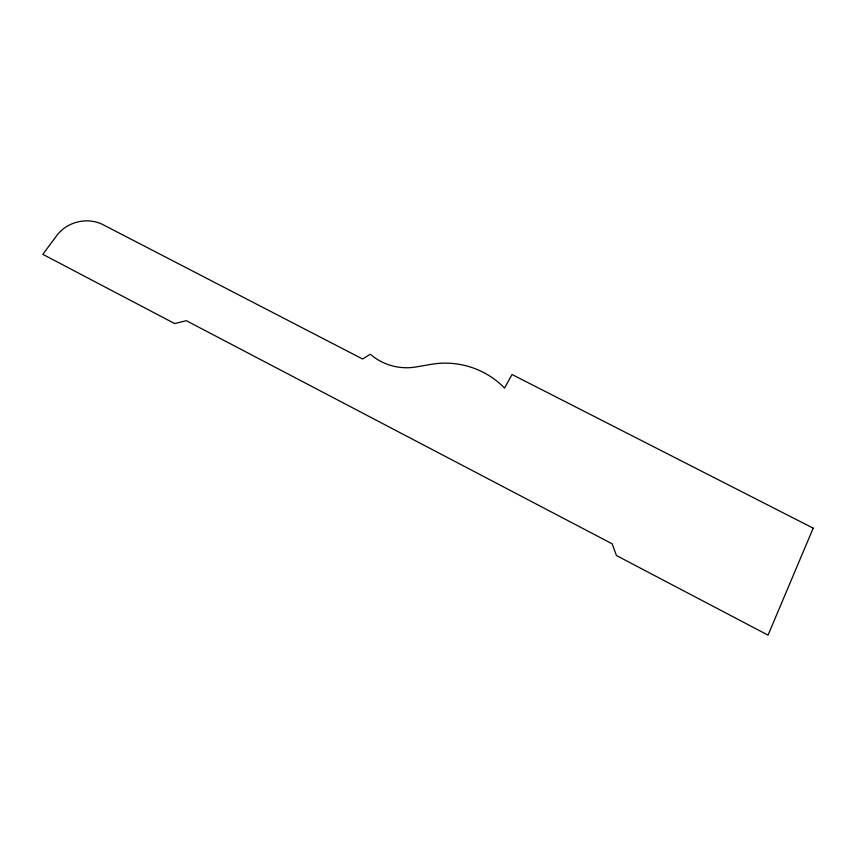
<?xml version="1.0" encoding="UTF-8"?>
<svg xmlns="http://www.w3.org/2000/svg" width="856" height="856" viewBox="0 0 856 856"><rect width="100%" height="100%" fill="white"/><g stroke="black" fill="none" stroke-linecap="round" stroke-linejoin="round"><path stroke-width="1.28" d="M813.2 528.163L768.046 635.141L616.448 555.544L612.168 543.827L186.341 320.7L174.688 323.579L42.8 254.328L56.945 235.346A33.63 28.922 -13.7 0 1 102.966 224.657L362.612 359.017L370.348 354.191A51.21 46.577 6.3 0 0 416.134 366.946L431.381 364.324A78.602 74.001 13.5 0 1 504.548 388.089L512.016 374.489L813.2 528.163"/></g></svg>
